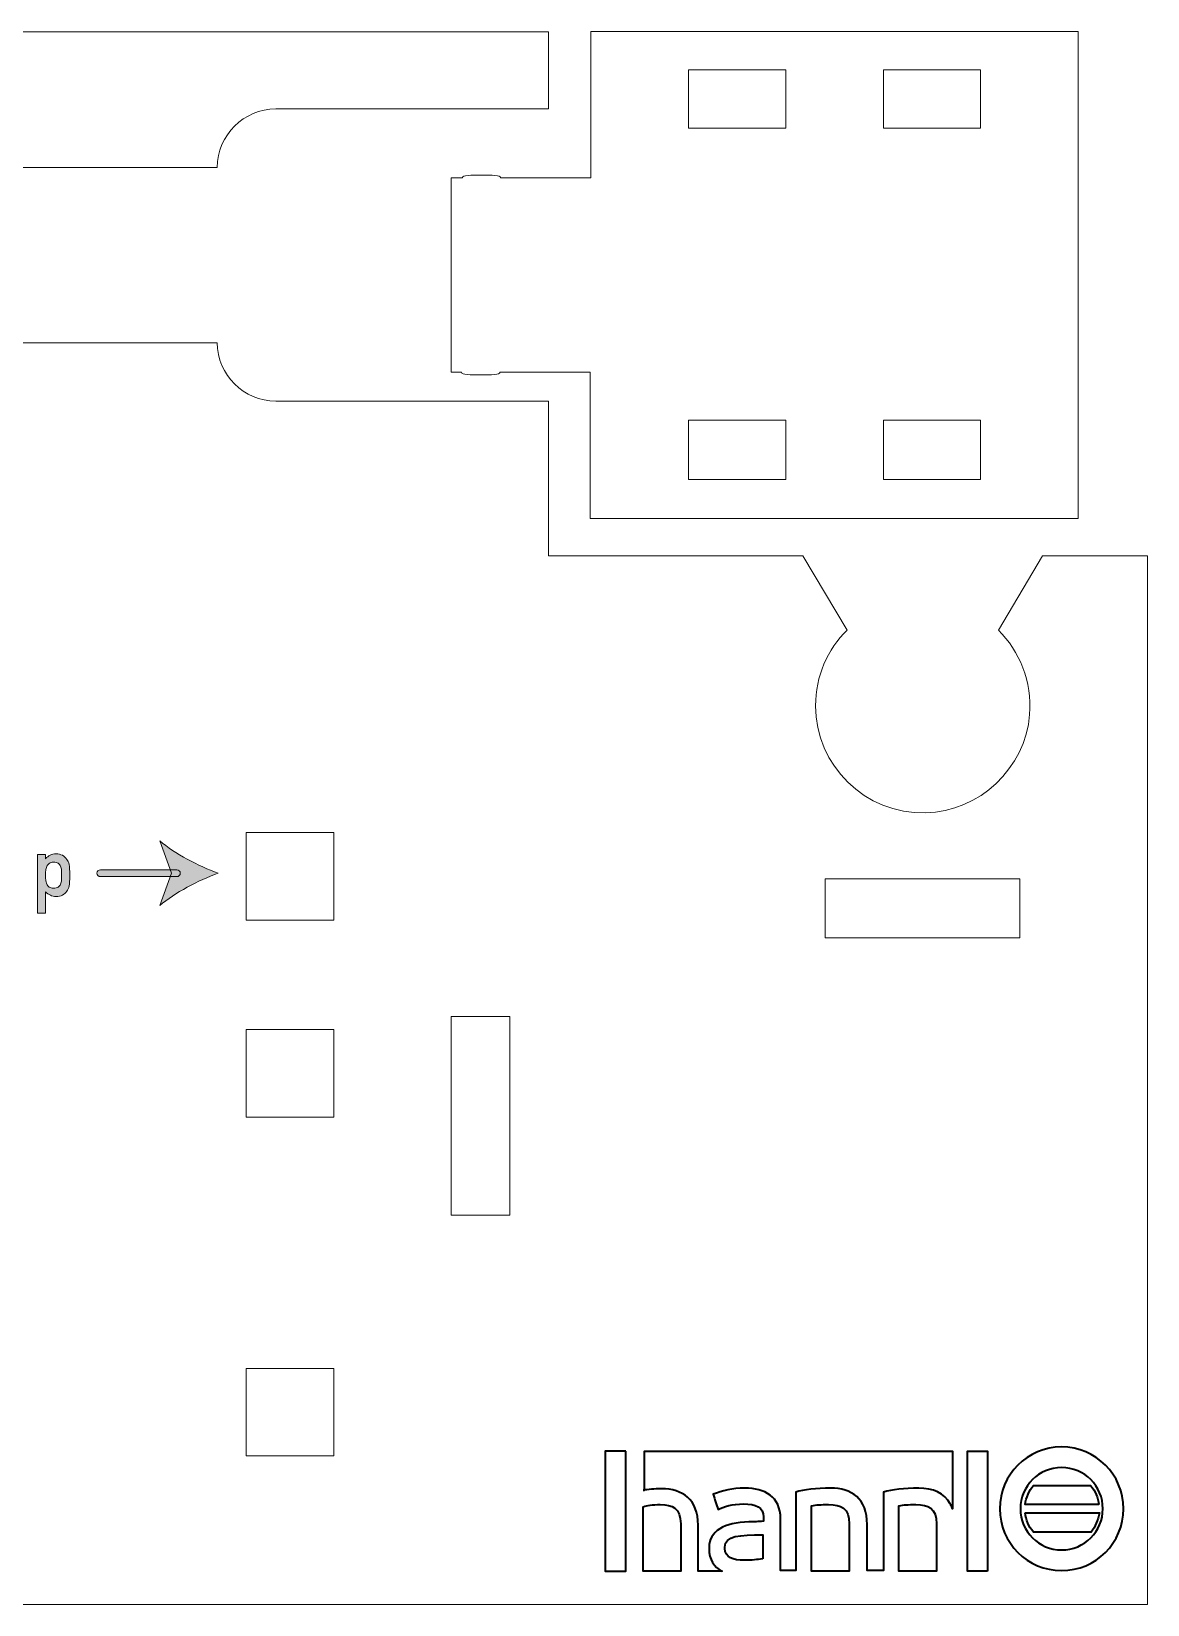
# Model space of a CAD drawing. Header units: inches. Extents: x -8 to 219, y 60 to 237.
# Drawn here: x 47.5 to 104.8, y 60 to 140.8 of the extents above; entities that cross this region are included whole.
import ezdxf

# ---------------------------------------------------------------- set-up
doc = ezdxf.new("R2010")
doc.units = ezdxf.units.IN
doc.header["$MEASUREMENT"] = 0
doc.layers.add('Ebene 1', color=7, linetype='Continuous')

# ---------------------------------------------------------------- blocks, each defined once
blk = doc.blocks.new('block 135')
at = {"layer": 'Ebene 1', "color": 250, "lineweight": 35}
blk.add_open_spline([(92.902, 65.125), (92.479, 65.125), (92.303, 65.125), (92.02, 65.055), (92.02, 65.055), (92.02, 61.703), (92.02, 61.703), (92.02, 61.703), (93.961, 61.703), (93.961, 61.703), (93.961, 61.703), (93.961, 64.137), (93.961, 64.137), (93.961, 64.949), (93.537, 65.125), (92.902, 65.125)], degree=3, knots=[0, 0, 0, 0, 1, 1, 1, 2, 2, 2, 3, 3, 3, 4, 4, 4, 5, 5, 5, 5], dxfattribs=at)
blk = doc.blocks.new('block 136')
at = {"layer": 'Ebene 1', "color": 250, "lineweight": 35}
blk.add_open_spline([(88.422, 65.125), (87.999, 65.125), (87.822, 65.125), (87.54, 65.055), (87.54, 65.055), (87.54, 61.703), (87.54, 61.703), (87.54, 61.703), (89.48, 61.703), (89.48, 61.703), (89.48, 61.703), (89.48, 64.137), (89.48, 64.137), (89.48, 64.949), (89.057, 65.125), (88.422, 65.125)], degree=3, knots=[0, 0, 0, 0, 1, 1, 1, 2, 2, 2, 3, 3, 3, 4, 4, 4, 5, 5, 5, 5], dxfattribs=at)
blk = doc.blocks.new('block 137')
at = {"layer": 'Ebene 1', "color": 250, "lineweight": 35}
blk.add_open_spline([(79.779, 65.125), (79.356, 65.125), (79.109, 65.09), (78.897, 65.019), (78.897, 65.019), (78.897, 61.703), (78.897, 61.703), (78.897, 61.703), (80.837, 61.703), (80.837, 61.703), (80.837, 61.703), (80.837, 64.137), (80.837, 64.137), (80.802, 64.949), (80.414, 65.125), (79.779, 65.125)], degree=3, knots=[0, 0, 0, 0, 1, 1, 1, 2, 2, 2, 3, 3, 3, 4, 4, 4, 5, 5, 5, 5], dxfattribs=at)
blk = doc.blocks.new('block 138')
at = {"layer": 'Ebene 1', "color": 250, "lineweight": 35}
blk.add_lwpolyline([(96.571, 61.703), (95.548, 61.703), (95.548, 67.877), (96.571, 67.877), (96.571, 61.703)], dxfattribs=at)
blk = doc.blocks.new('block 139')
at = {"layer": 'Ebene 1', "color": 250, "lineweight": 35}
blk.add_open_spline([(100.381, 68.089), (102.135, 68.089), (103.556, 66.667), (103.556, 64.914), (103.556, 63.16), (102.135, 61.739), (100.381, 61.739), (98.628, 61.739), (97.206, 63.16), (97.206, 64.914), (97.206, 66.667), (98.628, 68.089), (100.381, 68.089)], degree=3, knots=[0, 0, 0, 0, 1, 1, 1, 2, 2, 2, 3, 3, 3, 4, 4, 4, 4], dxfattribs=at)
blk = doc.blocks.new('block 140')
at = {"layer": 'Ebene 1', "color": 250, "lineweight": 35}
blk.add_open_spline([(100.381, 67.03), (101.55, 67.03), (102.498, 66.083), (102.498, 64.914), (102.498, 63.745), (101.55, 62.797), (100.381, 62.797), (99.212, 62.797), (98.265, 63.745), (98.265, 64.914), (98.265, 66.083), (99.212, 67.03), (100.381, 67.03)], degree=3, knots=[0, 0, 0, 0, 1, 1, 1, 2, 2, 2, 3, 3, 3, 4, 4, 4, 4], dxfattribs=at)
blk = doc.blocks.new('block 141')
at = {"layer": 'Ebene 1', "color": 250, "lineweight": 35}
blk.add_open_spline([(78.897, 65.866), (79.144, 65.901), (79.462, 65.937), (79.85, 65.937), (80.908, 65.937), (81.719, 65.407), (81.719, 64.067), (81.719, 64.067), (81.719, 61.703), (81.719, 61.703), (81.719, 61.703), (82.954, 61.703), (82.954, 61.703), (82.531, 61.915), (82.284, 62.303), (82.284, 62.867), (82.284, 62.867), (82.284, 62.938), (82.284, 62.938), (82.284, 63.749), (83.06, 64.208), (84.33, 64.243), (84.577, 64.243), (84.824, 64.243), (85.071, 64.279), (85.071, 64.279), (85.071, 64.49), (85.071, 64.49), (85.071, 64.984), (84.683, 65.161), (84.048, 65.161), (83.483, 65.161), (83.025, 65.019), (82.742, 64.878), (82.672, 65.125), (82.566, 65.407), (82.495, 65.654), (82.954, 65.831), (83.483, 65.972), (84.118, 65.972), (85.141, 65.972), (85.953, 65.549), (85.953, 64.384), (85.953, 64.384), (85.953, 61.739), (85.953, 61.739), (85.953, 61.739), (86.729, 61.739), (86.729, 61.739), (86.729, 61.739), (86.729, 65.76), (86.729, 65.76), (87.152, 65.901), (87.787, 65.972), (88.528, 65.972), (89.586, 65.972), (90.398, 65.443), (90.398, 64.102), (90.398, 64.102), (90.398, 61.739), (90.398, 61.739), (90.398, 61.739), (91.244, 61.739), (91.244, 61.739), (91.244, 61.739), (91.244, 65.76), (91.244, 65.76), (91.668, 65.901), (92.303, 65.972), (93.043, 65.972), (93.784, 65.972), (94.349, 65.725), (94.666, 65.161), (94.702, 65.125), (94.702, 65.09), (94.737, 65.019), (94.737, 65.019), (94.772, 64.914), (94.772, 64.914), (94.772, 64.914), (94.772, 67.877), (94.772, 67.877), (94.772, 67.877), (78.968, 67.877), (78.968, 67.877), (78.968, 67.877), (78.968, 65.866), (78.968, 65.866), (78.968, 65.866), (78.897, 65.866), (78.897, 65.866)], degree=3, knots=[0, 0, 0, 0, 1, 1, 1, 2, 2, 2, 3, 3, 3, 4, 4, 4, 5, 5, 5, 6, 6, 6, 7, 7, 7, 8, 8, 8, 9, 9, 9, 10, 10, 10, 11, 11, 11, 12, 12, 12, 13, 13, 13, 14, 14, 14, 15, 15, 15, 16, 16, 16, 17, 17, 17, 18, 18, 18, 19, 19, 19, 20, 20, 20, 21, 21, 21, 22, 22, 22, 23, 23, 23, 24, 24, 24, 25, 25, 25, 26, 26, 26, 27, 27, 27, 28, 28, 28, 29, 29, 29, 30, 30, 30, 30], dxfattribs=at)
blk = doc.blocks.new('block 142')
at = {"layer": 'Ebene 1', "color": 250, "lineweight": 35}
blk.add_lwpolyline([(78.015, 67.877), (76.957, 67.877), (76.957, 61.703), (78.015, 61.703), (78.015, 67.877)], dxfattribs=at)
blk = doc.blocks.new('block 143')
at = {"layer": 'Ebene 1', "color": 250, "lineweight": 35}
blk.add_open_spline([(85.035, 62.338), (85.035, 62.338), (85.035, 63.573), (85.035, 63.573), (83.871, 63.573), (83.095, 63.538), (83.095, 62.938), (83.095, 62.938), (83.095, 62.867), (83.095, 62.867), (83.095, 62.409), (83.518, 62.268), (84.083, 62.268), (84.506, 62.268), (84.753, 62.303), (85.035, 62.338)], degree=3, knots=[0, 0, 0, 0, 1, 1, 1, 2, 2, 2, 3, 3, 3, 4, 4, 4, 5, 5, 5, 5], dxfattribs=at)
blk = doc.blocks.new('block 144')
at = {"layer": 'Ebene 1', "color": 250, "lineweight": 35}
blk.add_open_spline([(102.286, 65.125), (102.251, 65.478), (102.11, 65.831), (101.863, 66.113), (101.863, 66.113), (98.935, 66.113), (98.935, 66.113), (98.723, 65.831), (98.547, 65.513), (98.512, 65.125), (98.512, 65.125), (102.286, 65.125), (102.286, 65.125)], degree=3, knots=[0, 0, 0, 0, 1, 1, 1, 2, 2, 2, 3, 3, 3, 4, 4, 4, 4], dxfattribs=at)
blk = doc.blocks.new('block 145')
at = {"layer": 'Ebene 1', "color": 250, "lineweight": 35}
blk.add_open_spline([(98.512, 64.702), (98.547, 64.349), (98.688, 63.996), (98.935, 63.714), (98.935, 63.714), (101.898, 63.714), (101.898, 63.714), (102.11, 63.996), (102.251, 64.314), (102.322, 64.702), (102.322, 64.702), (98.512, 64.702), (98.512, 64.702)], degree=3, knots=[0, 0, 0, 0, 1, 1, 1, 2, 2, 2, 3, 3, 3, 4, 4, 4, 4], dxfattribs=at)
blk = doc.blocks.new('block 159')
at = {"layer": 'Ebene 1', "color": 1, "lineweight": 9}
blk.add_open_spline([(69.578, 123.278), (69.578, 123.136), (70.036, 123.136), (70.565, 123.136), (71.095, 123.136), (71.553, 123.136), (71.553, 123.278), (71.553, 123.278), (76.175, 123.278), (76.175, 123.278), (76.175, 123.278), (76.175, 120.773), (76.175, 120.773), (76.175, 120.773), (76.175, 115.763), (76.175, 115.763), (76.175, 115.763), (101.222, 115.763), (101.222, 115.763), (101.222, 115.763), (101.222, 140.775), (101.222, 140.775), (101.222, 140.775), (76.21, 140.775), (76.21, 140.775), (76.21, 140.775), (76.21, 135.766), (76.21, 135.766), (76.21, 135.766), (76.21, 133.261), (76.21, 133.261), (76.21, 133.261), (71.588, 133.261), (71.588, 133.261), (71.588, 133.402), (71.13, 133.402), (70.601, 133.402), (70.072, 133.402), (69.613, 133.402), (69.613, 133.261), (69.613, 133.261), (69.048, 133.261), (69.048, 133.261), (69.048, 133.261), (69.048, 123.278), (69.048, 123.278), (69.048, 123.278), (69.578, 123.278), (69.578, 123.278)], degree=3, knots=[0, 0, 0, 0, 1, 1, 1, 2, 2, 2, 3, 3, 3, 4, 4, 4, 5, 5, 5, 6, 6, 6, 7, 7, 7, 8, 8, 8, 9, 9, 9, 10, 10, 10, 11, 11, 11, 12, 12, 12, 13, 13, 13, 14, 14, 14, 15, 15, 15, 16, 16, 16, 16], dxfattribs=at)
blk = doc.blocks.new('block 160')
at = {"layer": 'Ebene 1', "color": 1, "lineweight": 9}
blk.add_lwpolyline([(91.238, 138.8), (96.212, 138.8), (96.212, 135.801), (91.238, 135.801), (91.238, 138.8)], dxfattribs=at)
blk = doc.blocks.new('block 161')
at = {"layer": 'Ebene 1', "color": 1, "lineweight": 9}
blk.add_lwpolyline([(91.238, 120.808), (96.212, 120.808), (96.212, 117.774), (91.238, 117.774), (91.238, 120.808)], dxfattribs=at)
blk = doc.blocks.new('block 162')
at = {"layer": 'Ebene 1', "color": 1, "lineweight": 9}
blk.add_lwpolyline([(81.219, 138.8), (86.229, 138.8), (86.229, 135.801), (81.219, 135.801), (81.219, 138.8)], dxfattribs=at)
blk = doc.blocks.new('block 163')
at = {"layer": 'Ebene 1', "color": 1, "lineweight": 9}
blk.add_lwpolyline([(81.219, 120.808), (86.229, 120.808), (86.229, 117.774), (81.219, 117.774), (81.219, 120.808)], dxfattribs=at)
blk = doc.blocks.new('block 180')
at = {"layer": 'Ebene 1', "lineweight": 0}
blk.add_open_spline([(54.963, 97.373), (54.963, 97.373), (51.036, 97.373), (51.036, 97.373), (50.94, 97.373), (50.861, 97.452), (50.861, 97.548), (50.861, 97.645), (50.94, 97.723), (51.036, 97.723), (51.036, 97.723), (54.963, 97.723), (54.963, 97.723), (55.06, 97.723), (55.138, 97.645), (55.138, 97.548), (55.138, 97.452), (55.06, 97.373), (54.963, 97.373)], degree=3, knots=[0, 0, 0, 0, 1, 1, 1, 2, 2, 2, 3, 3, 3, 4, 4, 4, 5, 5, 5, 6, 6, 6, 6], dxfattribs=at)
blk = doc.blocks.new('block 181')
at = {"layer": 'Ebene 1'}
h = blk.add_hatch(color=112, dxfattribs=at)
h.dxf.hatch_style = 2
edge = h.paths.add_edge_path()
edge.add_spline(control_points=[(54.963, 97.373), (54.963, 97.373), (51.036, 97.373), (51.036, 97.373), (50.94, 97.373), (50.861, 97.452), (50.861, 97.548), (50.861, 97.645), (50.94, 97.723), (51.036, 97.723), (51.036, 97.723), (54.963, 97.723), (54.963, 97.723), (55.06, 97.723), (55.138, 97.645), (55.138, 97.548), (55.138, 97.452), (55.06, 97.373), (54.963, 97.373)], knot_values=[0, 0, 0, 0, 1, 1, 1, 2, 2, 2, 3, 3, 3, 4, 4, 4, 5, 5, 5, 6, 6, 6, 6], degree=3, periodic=1)
at = {"layer": 'Ebene 1', "lineweight": 0}
blk.add_open_spline([(54.963, 97.373), (54.963, 97.373), (51.036, 97.373), (51.036, 97.373), (50.94, 97.373), (50.861, 97.452), (50.861, 97.548), (50.861, 97.645), (50.94, 97.723), (51.036, 97.723), (51.036, 97.723), (54.963, 97.723), (54.963, 97.723), (55.06, 97.723), (55.138, 97.645), (55.138, 97.548), (55.138, 97.452), (55.06, 97.373), (54.963, 97.373)], degree=3, knots=[0, 0, 0, 0, 1, 1, 1, 2, 2, 2, 3, 3, 3, 4, 4, 4, 5, 5, 5, 6, 6, 6, 6], dxfattribs=at)
blk = doc.blocks.new('block 182')
at = {"layer": 'Ebene 1', "lineweight": 0}
blk.add_open_spline([(57.076, 97.548), (56.082, 97.917), (54.849, 98.546), (54.084, 99.213), (54.084, 99.213), (54.686, 97.548), (54.686, 97.548), (54.686, 97.548), (54.084, 95.884), (54.084, 95.884), (54.849, 96.551), (56.082, 97.18), (57.076, 97.548)], degree=3, knots=[0, 0, 0, 0, 1, 1, 1, 2, 2, 2, 3, 3, 3, 4, 4, 4, 4], dxfattribs=at)
blk = doc.blocks.new('block 183')
at = {"layer": 'Ebene 1'}
h = blk.add_hatch(color=112, dxfattribs=at)
h.dxf.hatch_style = 2
edge = h.paths.add_edge_path()
edge.add_spline(control_points=[(57.076, 97.548), (56.082, 97.917), (54.849, 98.546), (54.084, 99.213), (54.084, 99.213), (54.686, 97.548), (54.686, 97.548), (54.686, 97.548), (54.084, 95.884), (54.084, 95.884), (54.849, 96.551), (56.082, 97.18), (57.076, 97.548)], knot_values=[0, 0, 0, 0, 1, 1, 1, 2, 2, 2, 3, 3, 3, 4, 4, 4, 4], degree=3, periodic=1)
at = {"layer": 'Ebene 1', "lineweight": 0}
blk.add_open_spline([(57.076, 97.548), (56.082, 97.917), (54.849, 98.546), (54.084, 99.213), (54.084, 99.213), (54.686, 97.548), (54.686, 97.548), (54.686, 97.548), (54.084, 95.884), (54.084, 95.884), (54.849, 96.551), (56.082, 97.18), (57.076, 97.548)], degree=3, knots=[0, 0, 0, 0, 1, 1, 1, 2, 2, 2, 3, 3, 3, 4, 4, 4, 4], dxfattribs=at)
blk = doc.blocks.new('block 209')
at = {"layer": 'Ebene 1', "lineweight": 0}
blk.add_open_spline([(47.802, 98.516), (47.802, 98.516), (48.22, 98.516), (48.22, 98.516), (48.22, 98.516), (48.22, 98.293), (48.22, 98.293), (48.358, 98.453), (48.537, 98.536), (48.756, 98.543), (49.011, 98.536), (49.197, 98.443), (49.314, 98.262), (49.372, 98.195), (49.411, 98.106), (49.432, 97.995), (49.452, 97.887), (49.462, 97.702), (49.462, 97.441), (49.462, 97.188), (49.452, 97.006), (49.432, 96.896), (49.411, 96.786), (49.371, 96.695), (49.314, 96.625), (49.257, 96.542), (49.181, 96.476), (49.088, 96.427), (48.996, 96.376), (48.885, 96.349), (48.756, 96.346), (48.649, 96.346), (48.554, 96.37), (48.47, 96.418), (48.379, 96.462), (48.296, 96.522), (48.22, 96.599), (48.22, 96.599), (48.22, 95.503), (48.22, 95.503), (48.22, 95.503), (47.802, 95.503), (47.802, 95.503), (47.802, 95.503), (47.802, 98.516), (47.802, 98.516)], degree=3, knots=[0, 0, 0, 0, 1, 1, 1, 2, 2, 2, 3, 3, 3, 4, 4, 4, 5, 5, 5, 6, 6, 6, 7, 7, 7, 8, 8, 8, 9, 9, 9, 10, 10, 10, 11, 11, 11, 12, 12, 12, 13, 13, 13, 14, 14, 14, 15, 15, 15, 15], dxfattribs=at)
blk = doc.blocks.new('block 210')
at = {"layer": 'Ebene 1', "lineweight": 0}
blk.add_open_spline([(48.63, 96.776), (48.729, 96.776), (48.807, 96.795), (48.865, 96.834), (48.922, 96.874), (48.963, 96.925), (48.987, 96.987), (49.013, 97.052), (49.031, 97.124), (49.041, 97.203), (49.043, 97.28), (49.045, 97.36), (49.045, 97.441), (49.045, 97.527), (49.043, 97.611), (49.041, 97.692), (49.031, 97.774), (49.013, 97.846), (48.987, 97.908), (48.963, 97.973), (48.922, 98.024), (48.865, 98.062), (48.807, 98.096), (48.729, 98.113), (48.63, 98.113), (48.537, 98.113), (48.463, 98.093), (48.408, 98.053), (48.35, 98.013), (48.308, 97.961), (48.282, 97.896), (48.256, 97.831), (48.24, 97.76), (48.232, 97.684), (48.224, 97.604), (48.22, 97.523), (48.22, 97.441), (48.22, 97.365), (48.224, 97.289), (48.232, 97.213), (48.24, 97.133), (48.256, 97.06), (48.282, 96.995), (48.308, 96.931), (48.35, 96.878), (48.408, 96.838), (48.463, 96.796), (48.537, 96.776), (48.63, 96.776)], degree=3, knots=[0, 0, 0, 0, 1, 1, 1, 2, 2, 2, 3, 3, 3, 4, 4, 4, 5, 5, 5, 6, 6, 6, 7, 7, 7, 8, 8, 8, 9, 9, 9, 10, 10, 10, 11, 11, 11, 12, 12, 12, 13, 13, 13, 14, 14, 14, 15, 15, 15, 16, 16, 16, 16], dxfattribs=at)
blk = doc.blocks.new('block 211')
at = {"layer": 'Ebene 1'}
h = blk.add_hatch(color=112, dxfattribs=at)
h.dxf.hatch_style = 2
edge = h.paths.add_edge_path()
edge.add_spline(control_points=[(47.802, 98.516), (47.802, 98.516), (48.22, 98.516), (48.22, 98.516), (48.22, 98.516), (48.22, 98.293), (48.22, 98.293), (48.358, 98.453), (48.537, 98.536), (48.756, 98.543), (49.011, 98.536), (49.197, 98.443), (49.314, 98.262), (49.372, 98.195), (49.411, 98.106), (49.432, 97.995), (49.452, 97.887), (49.462, 97.702), (49.462, 97.441), (49.462, 97.188), (49.452, 97.006), (49.432, 96.896), (49.411, 96.786), (49.371, 96.695), (49.314, 96.625), (49.257, 96.542), (49.181, 96.476), (49.088, 96.427), (48.996, 96.376), (48.885, 96.349), (48.756, 96.346), (48.649, 96.346), (48.554, 96.37), (48.47, 96.418), (48.379, 96.462), (48.296, 96.522), (48.22, 96.599), (48.22, 96.599), (48.22, 95.503), (48.22, 95.503), (48.22, 95.503), (47.802, 95.503), (47.802, 95.503), (47.802, 95.503), (47.802, 98.516), (47.802, 98.516)], knot_values=[0, 0, 0, 0, 1, 1, 1, 2, 2, 2, 3, 3, 3, 4, 4, 4, 5, 5, 5, 6, 6, 6, 7, 7, 7, 8, 8, 8, 9, 9, 9, 10, 10, 10, 11, 11, 11, 12, 12, 12, 13, 13, 13, 14, 14, 14, 15, 15, 15, 15], degree=3, periodic=1)
edge = h.paths.add_edge_path()
edge.add_spline(control_points=[(48.63, 96.776), (48.729, 96.776), (48.807, 96.795), (48.865, 96.834), (48.922, 96.874), (48.963, 96.925), (48.987, 96.987), (49.013, 97.052), (49.031, 97.124), (49.041, 97.203), (49.043, 97.28), (49.045, 97.36), (49.045, 97.441), (49.045, 97.527), (49.043, 97.611), (49.041, 97.692), (49.031, 97.774), (49.013, 97.846), (48.987, 97.908), (48.963, 97.973), (48.922, 98.024), (48.865, 98.062), (48.807, 98.096), (48.729, 98.113), (48.63, 98.113), (48.537, 98.113), (48.463, 98.093), (48.408, 98.053), (48.35, 98.013), (48.308, 97.961), (48.282, 97.896), (48.256, 97.831), (48.24, 97.76), (48.232, 97.684), (48.224, 97.604), (48.22, 97.523), (48.22, 97.441), (48.22, 97.365), (48.224, 97.289), (48.232, 97.213), (48.24, 97.133), (48.256, 97.06), (48.282, 96.995), (48.308, 96.931), (48.35, 96.878), (48.408, 96.838), (48.463, 96.796), (48.537, 96.776), (48.63, 96.776)], knot_values=[0, 0, 0, 0, 1, 1, 1, 2, 2, 2, 3, 3, 3, 4, 4, 4, 5, 5, 5, 6, 6, 6, 7, 7, 7, 8, 8, 8, 9, 9, 9, 10, 10, 10, 11, 11, 11, 12, 12, 12, 13, 13, 13, 14, 14, 14, 15, 15, 15, 16, 16, 16, 16], degree=3, periodic=1)
at = {"layer": 'Ebene 1', "lineweight": 0}
for points, knots in [([(47.802, 98.516), (47.802, 98.516), (48.22, 98.516), (48.22, 98.516), (48.22, 98.516), (48.22, 98.293), (48.22, 98.293), (48.358, 98.453), (48.537, 98.536), (48.756, 98.543), (49.011, 98.536), (49.197, 98.443), (49.314, 98.262), (49.372, 98.195), (49.411, 98.106), (49.432, 97.995), (49.452, 97.887), (49.462, 97.702), (49.462, 97.441), (49.462, 97.188), (49.452, 97.006), (49.432, 96.896), (49.411, 96.786), (49.371, 96.695), (49.314, 96.625), (49.257, 96.542), (49.181, 96.476), (49.088, 96.427), (48.996, 96.376), (48.885, 96.349), (48.756, 96.346), (48.649, 96.346), (48.554, 96.37), (48.47, 96.418), (48.379, 96.462), (48.296, 96.522), (48.22, 96.599), (48.22, 96.599), (48.22, 95.503), (48.22, 95.503), (48.22, 95.503), (47.802, 95.503), (47.802, 95.503), (47.802, 95.503), (47.802, 98.516), (47.802, 98.516)], [0, 0, 0, 0, 1, 1, 1, 2, 2, 2, 3, 3, 3, 4, 4, 4, 5, 5, 5, 6, 6, 6, 7, 7, 7, 8, 8, 8, 9, 9, 9, 10, 10, 10, 11, 11, 11, 12, 12, 12, 13, 13, 13, 14, 14, 14, 15, 15, 15, 15]), ([(48.63, 96.776), (48.729, 96.776), (48.807, 96.795), (48.865, 96.834), (48.922, 96.874), (48.963, 96.925), (48.987, 96.987), (49.013, 97.052), (49.031, 97.124), (49.041, 97.203), (49.043, 97.28), (49.045, 97.36), (49.045, 97.441), (49.045, 97.527), (49.043, 97.611), (49.041, 97.692), (49.031, 97.774), (49.013, 97.846), (48.987, 97.908), (48.963, 97.973), (48.922, 98.024), (48.865, 98.062), (48.807, 98.096), (48.729, 98.113), (48.63, 98.113), (48.537, 98.113), (48.463, 98.093), (48.408, 98.053), (48.35, 98.013), (48.308, 97.961), (48.282, 97.896), (48.256, 97.831), (48.24, 97.76), (48.232, 97.684), (48.224, 97.604), (48.22, 97.523), (48.22, 97.441), (48.22, 97.365), (48.224, 97.289), (48.232, 97.213), (48.24, 97.133), (48.256, 97.06), (48.282, 96.995), (48.308, 96.931), (48.35, 96.878), (48.408, 96.838), (48.463, 96.796), (48.537, 96.776), (48.63, 96.776)], [0, 0, 0, 0, 1, 1, 1, 2, 2, 2, 3, 3, 3, 4, 4, 4, 5, 5, 5, 6, 6, 6, 7, 7, 7, 8, 8, 8, 9, 9, 9, 10, 10, 10, 11, 11, 11, 12, 12, 12, 13, 13, 13, 14, 14, 14, 15, 15, 15, 16, 16, 16, 16])]:
    blk.add_open_spline(points, degree=3, knots=knots, dxfattribs=at)
blk = doc.blocks.new('block 212')
at = {"layer": 'Ebene 1', "color": 1, "lineweight": 9}
blk.add_open_spline([(104.791, 59.994), (104.791, 59.994), (104.791, 113.844), (104.791, 113.844), (104.791, 113.844), (99.393, 113.844), (99.393, 113.844), (99.393, 113.844), (97.136, 110.034), (97.136, 110.034), (98.221, 108.948), (98.88, 107.395), (98.74, 105.7), (98.509, 102.931), (96.168, 100.719), (93.391, 100.652), (90.295, 100.577), (87.752, 103.074), (87.752, 106.153), (87.752, 107.67), (88.352, 109.046), (89.375, 110.034), (89.375, 110.034), (87.094, 113.844), (87.094, 113.844), (87.094, 113.844), (74.048, 113.844), (74.048, 113.844), (74.048, 113.844), (74.048, 121.794), (74.048, 121.794), (74.048, 121.794), (60.048, 121.794), (60.048, 121.794), (58.39, 121.794), (57.043, 123.136), (57.037, 124.794), (57.037, 124.794), (57.037, 124.794), (57.037, 124.794), (57.037, 124.794), (47.037, 124.794), (47.037, 124.794), (47.037, 124.794), (47.037, 133.794), (47.037, 133.794), (47.037, 133.794), (57.037, 133.794), (57.037, 133.794), (57.037, 133.794), (57.037, 133.794), (57.037, 133.794), (57.043, 135.453), (58.39, 136.794), (60.048, 136.794), (60.048, 136.794), (74.048, 136.794), (74.048, 136.794), (74.048, 136.794), (74.048, 140.764), (74.048, 140.764), (74.048, 140.764), (-8.27, 140.764), (-8.27, 140.764), (-8.27, 140.764), (-8.27, 59.994), (-8.27, 59.994), (-8.27, 59.994), (70.548, 59.994), (70.548, 59.994), (70.548, 59.994), (104.791, 59.994), (104.791, 59.994)], degree=3, knots=[0, 0, 0, 0, 1, 1, 1, 2, 2, 2, 3, 3, 3, 4, 4, 4, 5, 5, 5, 6, 6, 6, 7, 7, 7, 8, 8, 8, 9, 9, 9, 10, 10, 10, 11, 11, 11, 12, 12, 12, 13, 13, 13, 14, 14, 14, 15, 15, 15, 16, 16, 16, 17, 17, 17, 18, 18, 18, 19, 19, 19, 20, 20, 20, 21, 21, 21, 22, 22, 22, 23, 23, 23, 24, 24, 24, 24], dxfattribs=at)
blk = doc.blocks.new('block 213')
at = {"layer": 'Ebene 1', "color": 1, "lineweight": 9}
blk.add_lwpolyline([(88.238, 97.269), (98.238, 97.269), (98.238, 94.224), (88.238, 94.224), (88.238, 97.269)], dxfattribs=at)
blk = doc.blocks.new('block 220')
at = {"layer": 'Ebene 1', "color": 1, "lineweight": 9}
blk.add_lwpolyline([(63.018, 67.624), (58.518, 67.624), (58.518, 72.124), (63.018, 72.124), (63.018, 67.624)], dxfattribs=at)
blk = doc.blocks.new('block 221')
at = {"layer": 'Ebene 1', "color": 1, "lineweight": 9}
blk.add_lwpolyline([(63.018, 85.023), (58.518, 85.023), (58.518, 89.523), (63.018, 89.523), (63.018, 85.023)], dxfattribs=at)
blk = doc.blocks.new('block 222')
at = {"layer": 'Ebene 1', "color": 1, "lineweight": 9}
blk.add_lwpolyline([(63.018, 95.144), (58.518, 95.144), (58.518, 99.644), (63.018, 99.644), (63.018, 95.144)], dxfattribs=at)
blk = doc.blocks.new('block 223')
at = {"layer": 'Ebene 1', "color": 1, "lineweight": 9}
blk.add_lwpolyline([(69.048, 90.195), (72.048, 90.195), (72.048, 79.995), (69.048, 79.995), (69.048, 90.195)], dxfattribs=at)

msp = doc.modelspace()

# ---------------------------------------------------------------- block references
at = {"layer": 'Ebene 1'}
for name in ['block 212', 'block 159', 'block 162', 'block 160', 'block 163', 'block 161', 'block 222', 'block 182', 'block 183', 'block 209', 'block 211', 'block 210', 'block 180', 'block 181', 'block 213', 'block 223', 'block 221', 'block 220', 'block 142', 'block 141', 'block 138', 'block 139', 'block 140', 'block 144', 'block 137', 'block 136', 'block 135', 'block 145', 'block 143']:
    msp.add_blockref(name, (0, 0), dxfattribs=at)

doc.saveas('drawing.dxf')
